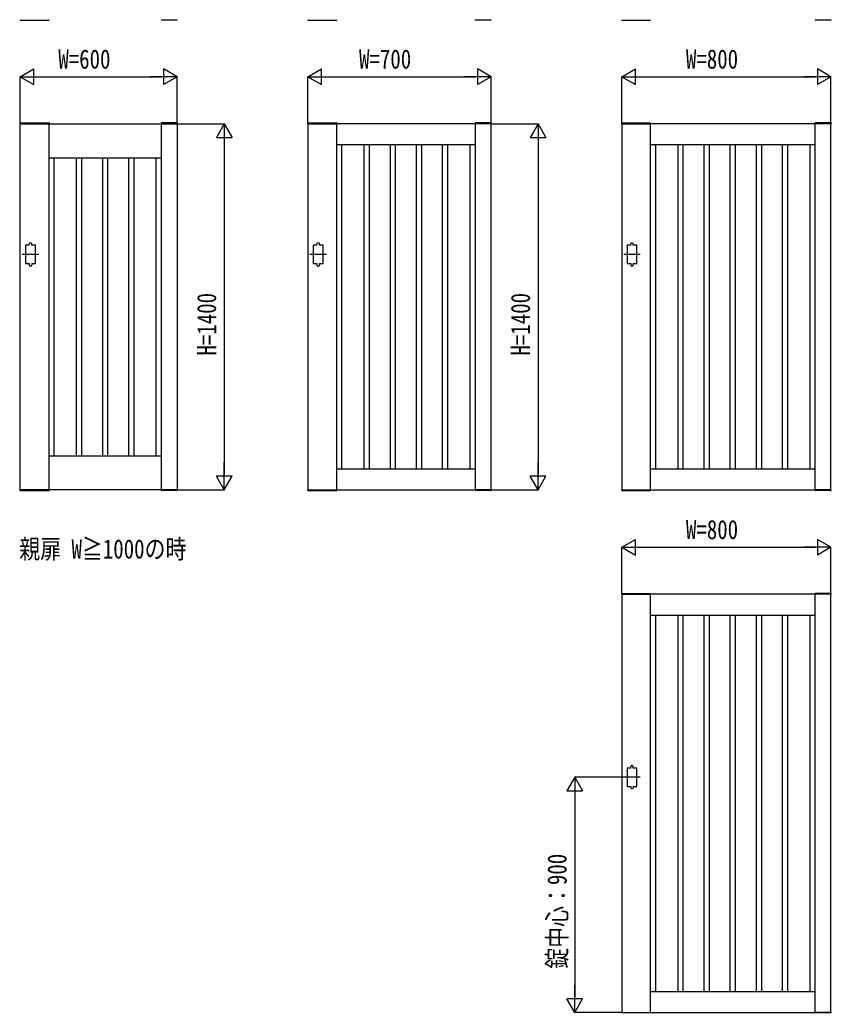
# Model space of a CAD drawing. Units: millimetres, scale not verified. Extents: x -10512 to 10512, y -7425 to 7425.
# Drawn here: x -3364 to -262, y -665 to 3135 of the extents above; entities that cross this region are included whole.
import ezdxf
from ezdxf.enums import TextEntityAlignment as Align

# ---------------------------------------------------------------- set-up
doc = ezdxf.new("R2010")
doc.units = ezdxf.units.MM
doc.header["$LTSCALE"] = 30
for name, color, linetype in [('0-0_0', 7, 'Continuous'), ('0-1_USER1', 3, 'Continuous'), ('0-2_YKK_11', 7, 'Continuous'), ('0-3_YKK_A1', 4, 'Continuous'), ('0-4_YKK_D', 6, 'Continuous')]:
    doc.layers.add(name, color=color, linetype=linetype)
doc.styles.add('ＭＳ ゴシック', font='')
doc.styles.get('ＭＳ ゴシック').set_extended_font_data('MS Gothic')

msp = doc.modelspace()

# ---------------------------------------------------------------- linework, layer by layer
at = {"layer": '0-0_0'}
for p, q in [((-2152.45, 2657.5), (-1622.45, 2657.5)), ((-2132.45, 1417.5), (-2132.45, 2657.5)), ((-2047.45, 1417.5), (-2047.45, 2657.5)), ((-2027.45, 1417.5), (-2027.45, 2657.5)), ((-1947.45, 1417.5), (-1947.45, 2657.5)), ((-1927.45, 1417.5), (-1927.45, 2657.5)), ((-1847.45, 1417.5), (-1847.45, 2657.5)), ((-1827.45, 1417.5), (-1827.45, 2657.5)), ((-1747.45, 1417.5), (-1747.45, 2657.5)), ((-1727.45, 1417.5), (-1727.45, 2657.5)), ((-1642.45, 1417.5), (-1642.45, 2657.5)), ((-952.45, 2657.5), (-322.45, 2657.5)), ((-932.45, 1417.5), (-932.45, 2657.5)), ((-847.45, 1417.5), (-847.45, 2657.5)), ((-827.45, 1417.5), (-827.45, 2657.5)), ((-747.45, 1417.5), (-747.45, 2657.5)), ((-727.45, 1417.5), (-727.45, 2657.5)), ((-647.45, 1417.5), (-647.45, 2657.5)), ((-627.45, 1417.5), (-627.45, 2657.5)), ((-547.45, 1417.5), (-547.45, 2657.5)), ((-527.45, 1417.5), (-527.45, 2657.5)), ((-447.45, 1417.5), (-447.45, 2657.5)), ((-427.45, 1417.5), (-427.45, 2657.5)), ((-342.45, 1417.5), (-342.45, 2657.5)), ((-3252.45, 2607.5), (-2822.45, 2607.5)), ((-3232.45, 1467.5), (-3232.45, 2607.5)), ((-3147.45, 1467.5), (-3147.45, 2607.5)), ((-3127.45, 1467.5), (-3127.45, 2607.5)), ((-3047.45, 1467.5), (-3047.45, 2607.5)), ((-3027.45, 1467.5), (-3027.45, 2607.5)), ((-2947.45, 1467.5), (-2947.45, 2607.5)), ((-2927.45, 1467.5), (-2927.45, 2607.5)), ((-2842.45, 1467.5), (-2842.45, 2607.5)), ((-3252.45, 1467.5), (-2822.45, 1467.5)), ((-2152.45, 1417.5), (-1622.45, 1417.5)), ((-952.45, 1417.5), (-322.45, 1417.5)), ((-952.45, 857.5), (-322.45, 857.5)), ((-932.45, -582.5), (-932.45, 857.5)), ((-847.45, -582.5), (-847.45, 857.5)), ((-827.45, -582.5), (-827.45, 857.5)), ((-747.45, -582.5), (-747.45, 857.5)), ((-727.45, -582.5), (-727.45, 857.5)), ((-647.45, -582.5), (-647.45, 857.5)), ((-627.45, -582.5), (-627.45, 857.5)), ((-547.45, -582.5), (-547.45, 857.5)), ((-527.45, -582.5), (-527.45, 857.5)), ((-447.45, -582.5), (-447.45, 857.5)), ((-427.45, -582.5), (-427.45, 857.5)), ((-342.45, -582.5), (-342.45, 857.5)), ((-952.45, -582.5), (-322.45, -582.5))]:
    msp.add_line(p, q, dxfattribs=at)
at = {"layer": '0-2_YKK_11'}
for p, q in [((-3252.45, 1337.5), (-3252.45, 2737.5)), ((-2822.45, 1337.5), (-2822.45, 2737.5)), ((-2152.45, 1337.5), (-2152.45, 2737.5)), ((-1622.45, 1337.5), (-1622.45, 2737.5)), ((-952.45, 1337.5), (-952.45, 2737.5)), ((-322.45, 1337.5), (-322.45, 2737.5)), ((-952.45, -662.5), (-952.45, 937.5)), ((-322.45, -662.5), (-322.45, 937.5))]:
    msp.add_line(p, q, dxfattribs=at)
for points in [[(-3362.45, 1337.5), (-3362.45, 2737.5), (-2762.45, 2737.5), (-2762.45, 1337.5)], [(-2262.45, 2737.5), (-2262.45, 1337.5), (-1562.45, 1337.5), (-1562.45, 2737.5)], [(-1062.45, 2737.5), (-1062.45, 1337.5), (-262.45, 1337.5), (-262.45, 2737.5)], [(-1062.45, 937.5), (-1062.45, -662.5), (-262.45, -662.5), (-262.45, 937.5)]]:
    msp.add_lwpolyline(points, close=True, dxfattribs=at)
at = {"layer": '0-3_YKK_A1'}
for p, q in [((-3361.82, 3134), (-3253.08, 3134)), ((-2763.08, 3134), (-2821.82, 3134)), ((-2261.82, 3134), (-2153.08, 3134)), ((-1563.08, 3134), (-1621.82, 3134)), ((-1061.82, 3134), (-953.08, 3134)), ((-263.08, 3134), (-321.82, 3134)), ((-3362.82, 2740.05), (-3362.95, 2737.5)), ((-3362.95, 2737.5), (-3251.95, 2737.5)), ((-3361.82, 2741), (-3253.08, 2741)), ((-3252.09, 2740.05), (-3251.95, 2737.5)), ((-2822.82, 2740.05), (-2822.95, 2737.5)), ((-2761.95, 2737.5), (-2822.95, 2737.5)), ((-2763.08, 2741), (-2821.82, 2741)), ((-2762.09, 2740.05), (-2761.95, 2737.5)), ((-2262.82, 2740.05), (-2262.95, 2737.5)), ((-2262.95, 2737.5), (-2151.95, 2737.5)), ((-2261.82, 2741), (-2153.08, 2741)), ((-2152.09, 2740.05), (-2151.95, 2737.5)), ((-1622.82, 2740.05), (-1622.95, 2737.5)), ((-1561.95, 2737.5), (-1622.95, 2737.5)), ((-1563.08, 2741), (-1621.82, 2741)), ((-1562.09, 2740.05), (-1561.95, 2737.5)), ((-1062.82, 2740.05), (-1062.95, 2737.5)), ((-1062.95, 2737.5), (-951.95, 2737.5)), ((-1061.82, 2741), (-953.08, 2741)), ((-952.09, 2740.05), (-951.95, 2737.5)), ((-322.82, 2740.05), (-322.95, 2737.5)), ((-261.95, 2737.5), (-322.95, 2737.5)), ((-263.08, 2741), (-321.82, 2741)), ((-262.09, 2740.05), (-261.95, 2737.5)), ((-3328.45, 2272.5), (-3328.45, 2277.5)), ((-3318.45, 2272.5), (-3318.45, 2277.5)), ((-2228.45, 2272.5), (-2228.45, 2277.5)), ((-2218.45, 2272.5), (-2218.45, 2277.5)), ((-1028.45, 2272.5), (-1028.45, 2277.5)), ((-1018.45, 2272.5), (-1018.45, 2277.5)), ((-3291.95, 2237.5), (-3354.95, 2237.5)), ((-2191.95, 2237.5), (-2254.95, 2237.5)), ((-991.95, 2237.5), (-1054.95, 2237.5)), ((-3328.45, 2202.5), (-3328.45, 2197.5)), ((-3318.45, 2202.5), (-3318.45, 2197.5)), ((-2228.45, 2202.5), (-2228.45, 2197.5)), ((-2218.45, 2202.5), (-2218.45, 2197.5)), ((-1028.45, 2202.5), (-1028.45, 2197.5)), ((-1018.45, 2202.5), (-1018.45, 2197.5)), ((-3362.95, 1337.5), (-3251.95, 1337.5)), ((-3362.82, 1334.95), (-3362.95, 1337.5)), ((-3361.82, 1334), (-3253.08, 1334)), ((-3252.09, 1334.95), (-3251.95, 1337.5)), ((-2761.95, 1337.5), (-2822.95, 1337.5)), ((-2822.82, 1334.95), (-2822.95, 1337.5)), ((-2763.08, 1334), (-2821.82, 1334)), ((-2762.09, 1334.95), (-2761.95, 1337.5)), ((-2262.95, 1337.5), (-2151.95, 1337.5)), ((-2262.82, 1334.95), (-2262.95, 1337.5)), ((-2261.82, 1334), (-2153.08, 1334)), ((-2152.09, 1334.95), (-2151.95, 1337.5)), ((-1561.95, 1337.5), (-1622.95, 1337.5)), ((-1622.82, 1334.95), (-1622.95, 1337.5)), ((-1563.08, 1334), (-1621.82, 1334)), ((-1562.09, 1334.95), (-1561.95, 1337.5)), ((-1062.95, 1337.5), (-951.95, 1337.5)), ((-1062.82, 1334.95), (-1062.95, 1337.5)), ((-1061.82, 1334), (-953.08, 1334)), ((-952.09, 1334.95), (-951.95, 1337.5)), ((-261.95, 1337.5), (-322.95, 1337.5)), ((-322.82, 1334.95), (-322.95, 1337.5)), ((-263.08, 1334), (-321.82, 1334)), ((-262.09, 1334.95), (-261.95, 1337.5)), ((-1062.82, 940.05), (-1062.95, 937.5)), ((-1062.95, 937.5), (-951.95, 937.5)), ((-1061.82, 941), (-953.08, 941)), ((-952.09, 940.05), (-951.95, 937.5)), ((-322.82, 940.05), (-322.95, 937.5)), ((-261.95, 937.5), (-322.95, 937.5)), ((-263.08, 941), (-321.82, 941)), ((-262.09, 940.05), (-261.95, 937.5)), ((-1028.45, 272.5), (-1028.45, 277.5)), ((-1018.45, 272.5), (-1018.45, 277.5)), ((-991.95, 237.5), (-1054.95, 237.5)), ((-1028.45, 202.5), (-1028.45, 197.5)), ((-1018.45, 202.5), (-1018.45, 197.5)), ((-1062.95, -662.5), (-951.95, -662.5)), ((-1062.82, -665.05), (-1062.95, -662.5)), ((-952.09, -665.05), (-951.95, -662.5)), ((-261.95, -662.5), (-322.95, -662.5)), ((-322.82, -665.05), (-322.95, -662.5)), ((-262.09, -665.05), (-261.95, -662.5))]:
    msp.add_line(p, q, dxfattribs=at)
for points in [[(-3328.45, 2272.5), (-3342.45, 2272.5), (-3342.45, 2202.5), (-3328.45, 2202.5)], [(-3318.45, 2202.5), (-3304.45, 2202.5), (-3304.45, 2272.5), (-3318.45, 2272.5)], [(-2228.45, 2272.5), (-2242.45, 2272.5), (-2242.45, 2202.5), (-2228.45, 2202.5)], [(-2218.45, 2202.5), (-2204.45, 2202.5), (-2204.45, 2272.5), (-2218.45, 2272.5)], [(-1028.45, 2272.5), (-1042.45, 2272.5), (-1042.45, 2202.5), (-1028.45, 2202.5)], [(-1018.45, 2202.5), (-1004.45, 2202.5), (-1004.45, 2272.5), (-1018.45, 2272.5)], [(-1028.45, 272.5), (-1042.45, 272.5), (-1042.45, 202.5), (-1028.45, 202.5)], [(-1018.45, 202.5), (-1004.45, 202.5), (-1004.45, 272.5), (-1018.45, 272.5)]]:
    msp.add_lwpolyline(points, dxfattribs=at)
for centre, radius, start, end in [((-3361.82, 3135), 1, 183, 270), ((-3253.08, 3135), 1, 270, 357), ((-2821.82, 3135), 1, 183, 270), ((-2763.08, 3135), 1, 270, 357), ((-2261.82, 3135), 1, 183, 270), ((-2153.08, 3135), 1, 270, 357), ((-1621.82, 3135), 1, 183, 270), ((-1563.08, 3135), 1, 270, 357), ((-1061.82, 3135), 1, 183, 270), ((-953.08, 3135), 1, 270, 357), ((-321.82, 3135), 1, 183, 270), ((-263.08, 3135), 1, 270, 357), ((-3361.82, 2740), 1, 90, 177), ((-3253.08, 2740), 1, 3, 90), ((-2821.82, 2740), 1, 90, 177), ((-2763.08, 2740), 1, 3, 90), ((-2261.82, 2740), 1, 90, 177), ((-2153.08, 2740), 1, 3, 90), ((-1621.82, 2740), 1, 90, 177), ((-1563.08, 2740), 1, 3, 90), ((-1061.82, 2740), 1, 90, 177), ((-953.08, 2740), 1, 3, 90), ((-321.82, 2740), 1, 90, 177), ((-263.08, 2740), 1, 3, 90), ((-3323.45, 2277.5), 5, 0, 180), ((-2223.45, 2277.5), 5, 0, 180), ((-1023.45, 2277.5), 5, 0, 180), ((-3323.45, 2197.5), 5, 180, 0), ((-2223.45, 2197.5), 5, 180, 0), ((-1023.45, 2197.5), 5, 180, 0), ((-3361.82, 1335), 1, 183, 270), ((-3253.08, 1335), 1, 270, 357), ((-2821.82, 1335), 1, 183, 270), ((-2763.08, 1335), 1, 270, 357), ((-2261.82, 1335), 1, 183, 270), ((-2153.08, 1335), 1, 270, 357), ((-1621.82, 1335), 1, 183, 270), ((-1563.08, 1335), 1, 270, 357), ((-1061.82, 1335), 1, 183, 270), ((-953.08, 1335), 1, 270, 357), ((-321.82, 1335), 1, 183, 270), ((-263.08, 1335), 1, 270, 357), ((-1061.82, 940), 1, 90, 177), ((-953.08, 940), 1, 3, 90), ((-321.82, 940), 1, 90, 177), ((-263.08, 940), 1, 3, 90), ((-1023.45, 277.5), 5, 0, 180), ((-1023.45, 197.5), 5, 180, 0)]:
    msp.add_arc(centre, radius, start, end, dxfattribs=at)
at = {"layer": '0-4_YKK_D'}
for p, q in [((-3362.45, 2917.5), (-3310.49, 2947.5)), ((-3310.49, 2887.5), (-3310.49, 2947.5)), ((-2762.45, 2917.5), (-2814.41, 2947.5)), ((-2814.41, 2947.5), (-2814.41, 2887.5)), ((-2262.45, 2917.5), (-2210.49, 2947.5)), ((-2210.49, 2887.5), (-2210.49, 2947.5)), ((-1562.45, 2917.5), (-1614.41, 2947.5)), ((-1614.41, 2947.5), (-1614.41, 2887.5)), ((-1062.45, 2917.5), (-1010.49, 2947.5)), ((-1010.49, 2887.5), (-1010.49, 2947.5)), ((-262.45, 2917.5), (-314.41, 2947.5)), ((-314.41, 2947.5), (-314.41, 2887.5)), ((-3362.45, 2739.5), (-3362.45, 2918.5)), ((-3362.45, 2917.5), (-3310.49, 2887.5)), ((-3362.45, 2917.5), (-3258.53, 2917.5)), ((-3302.45, 2917.5), (-2822.45, 2917.5)), ((-2762.45, 2917.5), (-2866.38, 2917.5)), ((-2762.45, 2917.5), (-2814.41, 2887.5)), ((-2762.45, 2739.5), (-2762.45, 2918.5)), ((-2262.45, 2739.5), (-2262.45, 2918.5)), ((-2262.45, 2917.5), (-2210.49, 2887.5)), ((-2262.45, 2917.5), (-2158.53, 2917.5)), ((-2202.45, 2917.5), (-1622.45, 2917.5)), ((-1562.45, 2917.5), (-1666.38, 2917.5)), ((-1562.45, 2917.5), (-1614.41, 2887.5)), ((-1562.45, 2739.5), (-1562.45, 2918.5)), ((-1062.45, 2739.5), (-1062.45, 2918.5)), ((-1062.45, 2917.5), (-1010.49, 2887.5)), ((-1062.45, 2917.5), (-958.53, 2917.5)), ((-1002.45, 2917.5), (-322.45, 2917.5)), ((-262.45, 2917.5), (-366.38, 2917.5)), ((-262.45, 2917.5), (-314.41, 2887.5)), ((-262.45, 2739.5), (-262.45, 2918.5)), ((-2760.45, 2737.5), (-2581.45, 2737.5)), ((-2582.45, 2737.5), (-2612.45, 2685.54)), ((-2582.45, 2737.5), (-2552.45, 2685.54)), ((-2582.45, 2737.5), (-2582.45, 2633.58)), ((-1560.45, 2737.5), (-1381.45, 2737.5)), ((-1382.45, 2737.5), (-1412.45, 2685.54)), ((-1382.45, 2737.5), (-1352.45, 2685.54)), ((-1382.45, 2737.5), (-1382.45, 2633.58)), ((-2612.45, 2685.54), (-2552.45, 2685.54)), ((-2582.45, 2677.5), (-2582.45, 1397.5)), ((-1412.45, 2685.54), (-1352.45, 2685.54)), ((-1382.45, 2677.5), (-1382.45, 1397.5)), ((-2582.45, 1337.5), (-2582.45, 1441.42)), ((-1382.45, 1337.5), (-1382.45, 1441.42)), ((-2582.45, 1337.5), (-2612.45, 1389.46)), ((-2552.45, 1389.46), (-2612.45, 1389.46)), ((-2582.45, 1337.5), (-2552.45, 1389.46)), ((-1382.45, 1337.5), (-1412.45, 1389.46)), ((-1352.45, 1389.46), (-1412.45, 1389.46)), ((-1382.45, 1337.5), (-1352.45, 1389.46)), ((-2760.45, 1337.5), (-2581.45, 1337.5)), ((-1560.45, 1337.5), (-1381.45, 1337.5)), ((-1062.45, 1117.5), (-1010.49, 1147.5)), ((-1010.49, 1087.5), (-1010.49, 1147.5)), ((-262.45, 1117.5), (-314.41, 1147.5)), ((-314.41, 1147.5), (-314.41, 1087.5)), ((-1062.45, 939.5), (-1062.45, 1118.5)), ((-1062.45, 1117.5), (-1010.49, 1087.5)), ((-1062.45, 1117.5), (-958.53, 1117.5)), ((-1002.45, 1117.5), (-322.45, 1117.5)), ((-262.45, 1117.5), (-366.38, 1117.5)), ((-262.45, 1117.5), (-314.41, 1087.5)), ((-262.45, 939.5), (-262.45, 1118.5)), ((-1242.45, 237.5), (-1272.45, 185.54)), ((-1044.45, 237.5), (-1243.45, 237.5)), ((-1242.45, 237.5), (-1212.45, 185.54)), ((-1242.45, 237.5), (-1242.45, 133.58)), ((-1272.45, 185.54), (-1212.45, 185.54)), ((-1242.45, 177.5), (-1242.45, -602.5)), ((-1242.45, -662.5), (-1242.45, -558.58)), ((-1242.45, -662.5), (-1272.45, -610.54)), ((-1212.45, -610.54), (-1272.45, -610.54)), ((-1242.45, -662.5), (-1212.45, -610.54)), ((-1064.45, -662.5), (-1243.45, -662.5))]:
    msp.add_line(p, q, dxfattribs=at)

# ---------------------------------------------------------------- texts
at = {"layer": '0-1_USER1', "style": 'ＭＳ ゴシック', "width": 0.8}
msp.add_text('親扉 W≧1000の時', height=73.31, dxfattribs=at).set_placement((-3366.48, 1052.22), align=Align.BOTTOM_LEFT)
at = {"layer": '0-4_YKK_D', "style": 'ＭＳ ゴシック', "width": 0.8}
for s, p in [('W=600', (-3217.12, 2926.5)), ('W=700', (-2067.12, 2926.5)), ('W=800', (-817.12, 2926.5)), ('W=800', (-817.12, 1126.5))]:
    msp.add_text(s, height=73.31, dxfattribs=at).set_placement(p, align=Align.BOTTOM_LEFT)
for s, p in [('H=1400', (-2591.45, 1850.83)), ('H=1400', (-1391.45, 1850.83)), ('錠中心：900', (-1251.45, -495.17))]:
    msp.add_text(s, height=73.31, rotation=90, dxfattribs=at).set_placement(p, align=Align.BOTTOM_LEFT)

doc.saveas('drawing.dxf')
